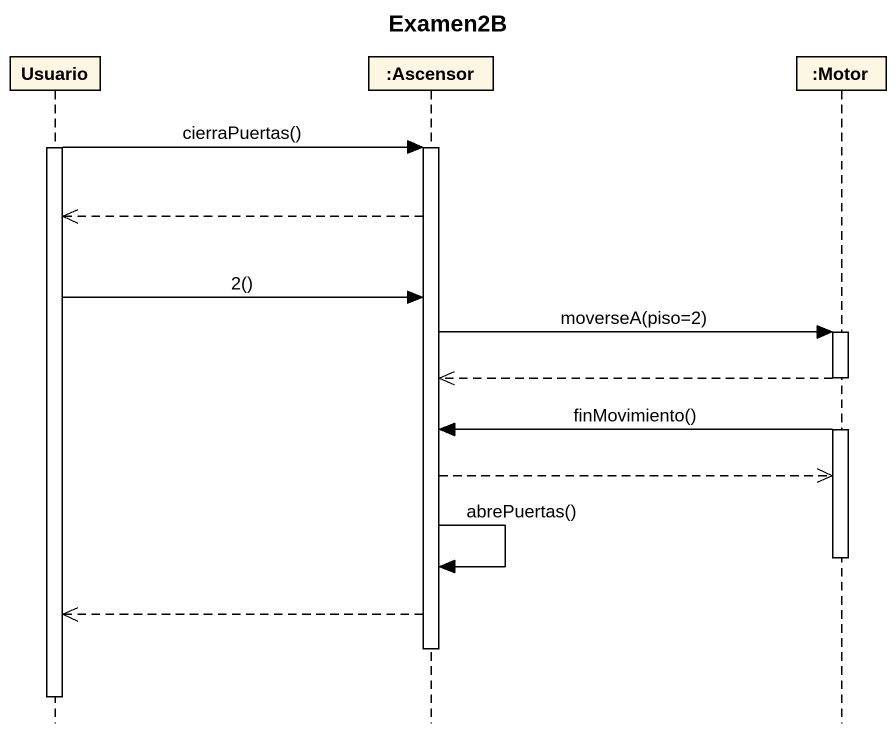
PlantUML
@startuml
title Examen2B
hide footbox
participant Usuario
participant ":Ascensor" as Ascensor
participant ":Motor" as Motor

activate Usuario
Usuario -> Ascensor : cierraPuertas()
activate Ascensor
Ascensor -->> Usuario
Usuario -> Ascensor : 2()
Ascensor -> Motor : moverseA(piso=2)
activate Motor
Motor -->> Ascensor
Motor -> Ascensor : finMovimiento()
Ascensor -->> Motor
deactivate Motor
Ascensor -> Ascensor : abrePuertas()
Ascensor -->> Usuario
deactivate Ascensor
deactivate Usuario
@enduml
